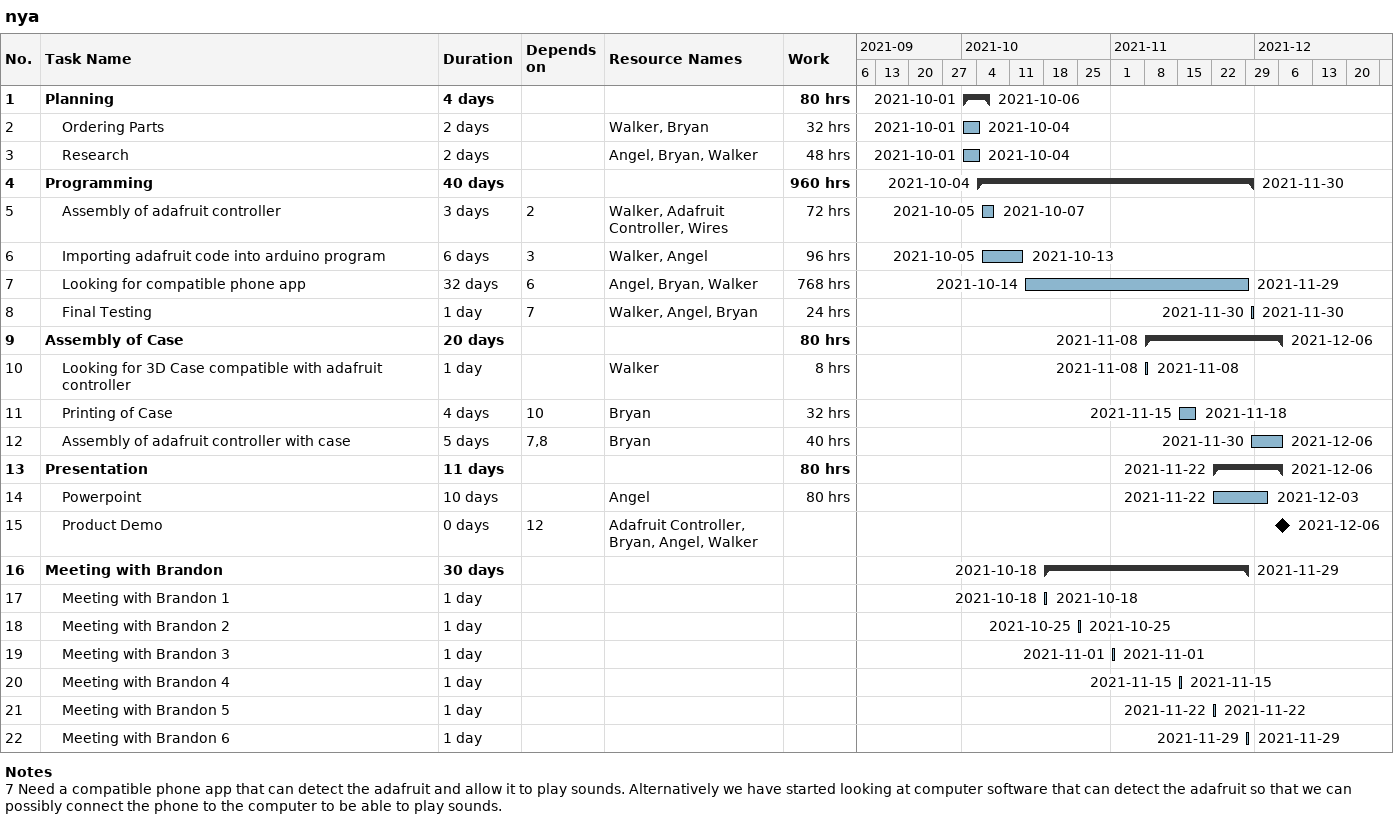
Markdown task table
nya

| ID | Level | Task | Duration | Start | Finish | Predecessors | Resources | Work (h) |
|---|---|---|---|---|---|---|---|---|
| 1 | 1 | **Planning** | 4d | 2021-10-01 | 2021-10-06 |  |  | 80 |
| 2 | 2 | Ordering Parts | 2d | 2021-10-01 | 2021-10-04 |  | Walker, Bryan | 32 |
| 3 | 2 | Research | 2d | 2021-10-01 | 2021-10-04 |  | Angel, Bryan, Walker | 48 |
| 4 | 1 | **Programming** | 40d | 2021-10-04 | 2021-11-30 |  |  | 960 |
| 5 | 2 | Assembly of adafruit controller | 3d | 2021-10-05 | 2021-10-07 | 2 | Walker, Adafruit Controller, Wires | 72 |
| 6 | 2 | Importing adafruit code into arduino program | 6d | 2021-10-05 | 2021-10-13 | 3 | Walker, Angel | 96 |
| 7 | 2 | Looking for compatible phone app | 32d | 2021-10-14 | 2021-11-29 | 6 | Angel, Bryan, Walker | 768 |
| 8 | 2 | Final Testing | 1d | 2021-11-30 | 2021-11-30 | 7 | Walker, Angel, Bryan | 24 |
| 9 | 1 | **Assembly of Case** | 20d | 2021-11-08 | 2021-12-06 |  |  | 80 |
| 10 | 2 | Looking for 3D Case compatible with adafruit controller | 1d | 2021-11-08 | 2021-11-08 |  | Walker | 8 |
| 11 | 2 | Printing of Case | 4d | 2021-11-15 | 2021-11-18 | 10 | Bryan | 32 |
| 12 | 2 | Assembly of adafruit controller with case | 5d | 2021-11-30 | 2021-12-06 | 7, 8 | Bryan | 40 |
| 13 | 1 | **Presentation** | 11d | 2021-11-22 | 2021-12-06 |  |  | 80 |
| 14 | 2 | Powerpoint | 10d | 2021-11-22 | 2021-12-03 |  | Angel | 80 |
| 15 | 2 | Product Demo | 0d | 2021-12-06 | 2021-12-06 | 12 | Adafruit Controller, Bryan, Angel, Walker |  |
| 16 | 1 | **Meeting with Brandon** | 30d | 2021-10-18 | 2021-11-29 |  |  |  |
| 17 | 2 | Meeting with Brandon 1 | 1d | 2021-10-18 | 2021-10-18 |  |  |  |
| 18 | 2 | Meeting with Brandon 2 | 1d | 2021-10-25 | 2021-10-25 |  |  |  |
| 19 | 2 | Meeting with Brandon 3 | 1d | 2021-11-01 | 2021-11-01 |  |  |  |
| 20 | 2 | Meeting with Brandon 4 | 1d | 2021-11-15 | 2021-11-15 |  |  |  |
| 21 | 2 | Meeting with Brandon 5 | 1d | 2021-11-22 | 2021-11-22 |  |  |  |
| 22 | 2 | Meeting with Brandon 6 | 1d | 2021-11-29 | 2021-11-29 |  |  |  |

Notes
- 7: Need a compatible phone app that can detect the adafruit and allow it to play sounds. Alternatively we have started looking at computer software that can detect the adafruit so that we can possibly connect the phone to the computer to be able to play sounds.
